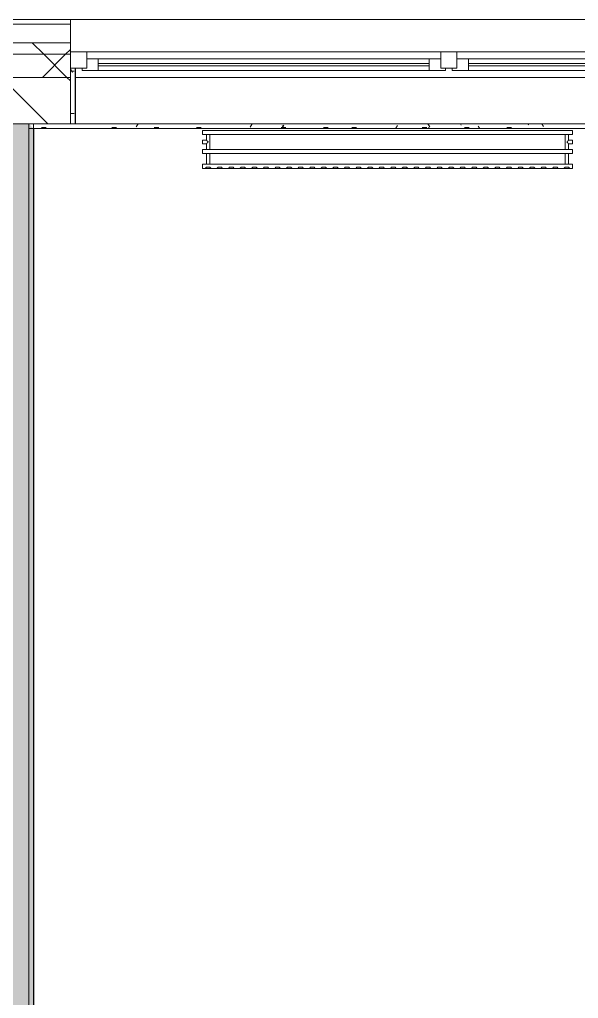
# Model space of a CAD drawing. Header units: millimetres. Extents: x -1113 to 415037, y -3642 to 354837.
# Drawn here: x 226402 to 228817, y 23120 to 27350 of the extents above; entities that cross this region are included whole.
import ezdxf

# ---------------------------------------------------------------- set-up
doc = ezdxf.new("R2010")
doc.units = ezdxf.units.MM
for name, color, linetype, lineweight in [('A-GLAZ', 7, 'Continuous', 9), ('A-GLAZ-1', 7, 'Continuous', 5), ('A-WALL', 7, 'Continuous', 5), ('I-WALL', 7, 'Continuous', 5)]:
    doc.layers.add(name, color=color, linetype=linetype, lineweight=lineweight)
for name, color, linetype, lineweight, true_color in [('A-WALL-1', 9, 'Continuous', 5, 0x808080), ('A-WALL-FNSH-1', 9, 'Continuous', 5, 0x808080), ('M-EQPM-1', 7, 'Continuous', 9, 0xb2b2b2)]:
    doc.layers.add(name, color=color, linetype=linetype, lineweight=lineweight, true_color=true_color)
pattern_1 = [(45, (148772.12, -1e-08), (-141.42136, 141.42136), []), (135, (148772.12, -1e-08), (-141.42136, -141.42136), [])]
pattern_2 = [(0, (148772.123, -1e-08), (243.84, 60.96), [20.117, -162.763, 20.117, -162.763, -975.36]), (0, (148772.123, -1e-08), (243.84, 60.96), [-365.76, 20.117, -345.643, 20.117, -162.763, -426.72]), (0, (148772.123, -1e-08), (243.84, 60.96), [-914.4, 20.117, -101.803, 20.117, -284.683]), (120, (148863.563, 30.48), (-174.71291, 180.691634), [20.117, -162.763, 20.117, -162.763, -975.36]), (120, (148863.563, 30.48), (-174.71291, 180.691634), [-365.76, 20.117, -345.643, 20.117, -162.763, -426.72]), (120, (148863.563, 30.48), (-174.71291, 180.691634), [-914.4, 20.117, -101.803, 20.117, -284.683]), (240, (148894.043, 152.4), (-69.12709, -241.651634), [20.117, -162.763, 20.117, -162.763, -975.36]), (240, (148894.043, 152.4), (-69.12709, -241.651634), [-365.76, 20.117, -345.643, 20.117, -162.763, -426.72]), (240, (148894.043, 152.4), (-69.12709, -241.651634), [-914.4, 20.117, -101.803, 20.117, -284.683])]

# ---------------------------------------------------------------- blocks, each defined once
blk = doc.blocks.new('120_Окно_СКБ_2Ст - 120_Окно_СКБ_2Ст 2500х2500 _мал створка справа_-23206729-Объем проектирования 2 этажа')
at = {"layer": 'A-GLAZ'}
for p, q in [((-1250, -75), (-1250, -5)), ((-1250, -5), (-1180, -5)), ((-1180, -5), (-1180, -75)), ((350, -35), (-1180, -35)), ((-1180, -35), (-1180, -75)), ((-1130, -85), (-1130, -35)), ((300, -85), (300, -35)), ((350, -75), (350, -5)), ((350, -5), (420, -5)), ((350, -75), (350, -35)), ((420, -5), (420, -75)), ((1180, -35), (420, -35)), ((420, -35), (420, -75)), ((470, -85), (470, -35)), ((1130, -85), (1130, -35)), ((1180, -75), (1180, -5)), ((1180, -5), (1250, -5)), ((1180, -75), (1180, -35)), ((1250, -5), (1250, -75)), ((-1180, -75), (-1250, -75)), ((-1180, -75), (-1200, -75)), ((-1200, -75), (-1200, -85)), ((420, -75), (350, -75)), ((370, -75), (350, -75)), ((370, -85), (370, -75)), ((420, -75), (400, -75)), ((400, -75), (400, -85)), ((1250, -75), (1180, -75)), ((1200, -75), (1180, -75)), ((1200, -85), (1200, -75)), ((-1200, -85), (370, -85)), ((370, -85), (-1200, -85)), ((400, -85), (1200, -85)), ((1200, -85), (400, -85))]:
    blk.add_line(p, q, dxfattribs=at)
at = {"layer": 'A-GLAZ-1'}
for p, q in [((1250, -5), (-1250, -5)), ((-1230, -75), (-1200, -75)), ((-1130, -55), (300, -55)), ((300, -65), (-1130, -65)), ((370, -75), (400, -75)), ((470, -55), (1130, -55)), ((1130, -65), (470, -65)), ((1200, -75), (1230, -75))]:
    blk.add_line(p, q, dxfattribs=at)
blk = doc.blocks.new('radiator_prado_classic_z_tip_30_po exemplyaru - Classic Z Тип 30-500-V456-Объем проектирования 2 этажа')
at = {"layer": 'M-EQPM-1'}
for p, q in [((0, 228), (0, 210)), ((1600, 228), (0, 228)), ((0, 210), (0, 228)), ((0, 228), (12.5, 228)), ((12.5, 228), (37.5, 228)), ((37.5, 228), (12.5, 228)), ((12.5, 228), (37.5, 228)), ((12.5, 228), (17.5, 223)), ((12.5, 228), (17.5, 223)), ((32.5, 223), (17.5, 223)), ((17.5, 223), (32.5, 223)), ((32.5, 223), (37.5, 228)), ((37.5, 228), (32.5, 223)), ((37.5, 228), (62.5, 228)), ((62.5, 228), (87.5, 228)), ((87.5, 228), (62.5, 228)), ((62.5, 228), (87.5, 228)), ((62.5, 228), (67.5, 223)), ((62.5, 228), (67.5, 223)), ((82.5, 223), (67.5, 223)), ((67.5, 223), (82.5, 223)), ((82.5, 223), (87.5, 228)), ((87.5, 228), (82.5, 223)), ((87.5, 228), (112.5, 228)), ((112.5, 228), (137.5, 228)), ((137.5, 228), (112.5, 228)), ((112.5, 228), (137.5, 228)), ((112.5, 228), (117.5, 223)), ((112.5, 228), (117.5, 223)), ((132.5, 223), (117.5, 223)), ((117.5, 223), (132.5, 223)), ((132.5, 223), (137.5, 228)), ((137.5, 228), (132.5, 223)), ((137.5, 228), (162.5, 228)), ((162.5, 228), (187.5, 228)), ((187.5, 228), (162.5, 228)), ((162.5, 228), (187.5, 228)), ((162.5, 228), (167.5, 223)), ((162.5, 228), (167.5, 223)), ((182.5, 223), (167.5, 223)), ((167.5, 223), (182.5, 223)), ((182.5, 223), (187.5, 228)), ((187.5, 228), (182.5, 223)), ((187.5, 228), (212.5, 228)), ((212.5, 228), (237.5, 228)), ((237.5, 228), (212.5, 228)), ((212.5, 228), (237.5, 228)), ((212.5, 228), (217.5, 223)), ((212.5, 228), (217.5, 223)), ((232.5, 223), (217.5, 223)), ((217.5, 223), (232.5, 223)), ((232.5, 223), (237.5, 228)), ((237.5, 228), (232.5, 223)), ((237.5, 228), (262.5, 228)), ((262.5, 228), (287.5, 228)), ((287.5, 228), (262.5, 228)), ((262.5, 228), (287.5, 228)), ((262.5, 228), (267.5, 223)), ((262.5, 228), (267.5, 223)), ((282.5, 223), (267.5, 223)), ((267.5, 223), (282.5, 223)), ((282.5, 223), (287.5, 228)), ((287.5, 228), (282.5, 223)), ((287.5, 228), (312.5, 228)), ((312.5, 228), (337.5, 228)), ((337.5, 228), (312.5, 228)), ((312.5, 228), (337.5, 228)), ((312.5, 228), (317.5, 223)), ((312.5, 228), (317.5, 223)), ((332.5, 223), (317.5, 223)), ((317.5, 223), (332.5, 223)), ((332.5, 223), (337.5, 228)), ((337.5, 228), (332.5, 223)), ((337.5, 228), (362.5, 228)), ((362.5, 228), (387.5, 228)), ((387.5, 228), (362.5, 228)), ((362.5, 228), (387.5, 228)), ((362.5, 228), (367.5, 223)), ((362.5, 228), (367.5, 223)), ((382.5, 223), (367.5, 223)), ((367.5, 223), (382.5, 223)), ((382.5, 223), (387.5, 228)), ((387.5, 228), (382.5, 223)), ((387.5, 228), (412.5, 228)), ((412.5, 228), (437.5, 228)), ((437.5, 228), (412.5, 228)), ((412.5, 228), (437.5, 228)), ((412.5, 228), (417.5, 223)), ((412.5, 228), (417.5, 223)), ((432.5, 223), (417.5, 223)), ((417.5, 223), (432.5, 223)), ((432.5, 223), (437.5, 228)), ((437.5, 228), (432.5, 223)), ((437.5, 228), (462.5, 228)), ((462.5, 228), (487.5, 228)), ((487.5, 228), (462.5, 228)), ((462.5, 228), (487.5, 228)), ((462.5, 228), (467.5, 223)), ((462.5, 228), (467.5, 223)), ((482.5, 223), (467.5, 223)), ((467.5, 223), (482.5, 223)), ((482.5, 223), (487.5, 228)), ((487.5, 228), (482.5, 223)), ((487.5, 228), (512.5, 228)), ((512.5, 228), (537.5, 228)), ((537.5, 228), (512.5, 228)), ((512.5, 228), (537.5, 228)), ((512.5, 228), (517.5, 223)), ((512.5, 228), (517.5, 223)), ((532.5, 223), (517.5, 223)), ((517.5, 223), (532.5, 223)), ((532.5, 223), (537.5, 228)), ((537.5, 228), (532.5, 223)), ((537.5, 228), (562.5, 228)), ((562.5, 228), (587.5, 228)), ((587.5, 228), (562.5, 228)), ((562.5, 228), (587.5, 228)), ((562.5, 228), (567.5, 223)), ((562.5, 228), (567.5, 223)), ((582.5, 223), (567.5, 223)), ((567.5, 223), (582.5, 223)), ((582.5, 223), (587.5, 228)), ((587.5, 228), (582.5, 223)), ((587.5, 228), (612.5, 228)), ((612.5, 228), (637.5, 228)), ((637.5, 228), (612.5, 228)), ((612.5, 228), (637.5, 228)), ((612.5, 228), (617.5, 223)), ((612.5, 228), (617.5, 223)), ((632.5, 223), (617.5, 223)), ((617.5, 223), (632.5, 223)), ((632.5, 223), (637.5, 228)), ((637.5, 228), (632.5, 223)), ((637.5, 228), (662.5, 228)), ((662.5, 228), (687.5, 228)), ((687.5, 228), (662.5, 228)), ((662.5, 228), (687.5, 228)), ((662.5, 228), (667.5, 223)), ((662.5, 228), (667.5, 223)), ((682.5, 223), (667.5, 223)), ((667.5, 223), (682.5, 223)), ((682.5, 223), (687.5, 228)), ((687.5, 228), (682.5, 223)), ((687.5, 228), (712.5, 228)), ((712.5, 228), (737.5, 228)), ((737.5, 228), (712.5, 228)), ((712.5, 228), (737.5, 228)), ((712.5, 228), (717.5, 223)), ((712.5, 228), (717.5, 223)), ((732.5, 223), (717.5, 223)), ((717.5, 223), (732.5, 223)), ((732.5, 223), (737.5, 228)), ((737.5, 228), (732.5, 223)), ((737.5, 228), (762.5, 228)), ((762.5, 228), (787.5, 228)), ((787.5, 228), (762.5, 228)), ((762.5, 228), (787.5, 228)), ((762.5, 228), (767.5, 223)), ((762.5, 228), (767.5, 223)), ((782.5, 223), (767.5, 223)), ((767.5, 223), (782.5, 223)), ((782.5, 223), (787.5, 228)), ((787.5, 228), (782.5, 223)), ((787.5, 228), (812.5, 228)), ((812.5, 228), (837.5, 228)), ((837.5, 228), (812.5, 228)), ((812.5, 228), (837.5, 228)), ((812.5, 228), (817.5, 223)), ((812.5, 228), (817.5, 223)), ((832.5, 223), (817.5, 223)), ((817.5, 223), (832.5, 223)), ((832.5, 223), (837.5, 228)), ((837.5, 228), (832.5, 223)), ((837.5, 228), (862.5, 228)), ((862.5, 228), (887.5, 228)), ((887.5, 228), (862.5, 228)), ((862.5, 228), (887.5, 228)), ((862.5, 228), (867.5, 223)), ((862.5, 228), (867.5, 223)), ((882.5, 223), (867.5, 223)), ((867.5, 223), (882.5, 223)), ((882.5, 223), (887.5, 228)), ((887.5, 228), (882.5, 223)), ((887.5, 228), (912.5, 228)), ((912.5, 228), (937.5, 228)), ((937.5, 228), (912.5, 228)), ((912.5, 228), (937.5, 228)), ((912.5, 228), (917.5, 223)), ((912.5, 228), (917.5, 223)), ((932.5, 223), (917.5, 223)), ((917.5, 223), (932.5, 223)), ((932.5, 223), (937.5, 228)), ((937.5, 228), (932.5, 223)), ((937.5, 228), (962.5, 228)), ((962.5, 228), (987.5, 228)), ((987.5, 228), (962.5, 228)), ((962.5, 228), (987.5, 228)), ((962.5, 228), (967.5, 223)), ((962.5, 228), (967.5, 223)), ((982.5, 223), (967.5, 223)), ((967.5, 223), (982.5, 223)), ((982.5, 223), (987.5, 228)), ((987.5, 228), (982.5, 223)), ((987.5, 228), (1012.5, 228)), ((1012.5, 228), (1037.5, 228)), ((1037.5, 228), (1012.5, 228)), ((1012.5, 228), (1037.5, 228)), ((1012.5, 228), (1017.5, 223)), ((1012.5, 228), (1017.5, 223)), ((1032.5, 223), (1017.5, 223)), ((1017.5, 223), (1032.5, 223)), ((1032.5, 223), (1037.5, 228)), ((1037.5, 228), (1032.5, 223)), ((1037.5, 228), (1062.5, 228)), ((1062.5, 228), (1087.5, 228)), ((1087.5, 228), (1062.5, 228)), ((1062.5, 228), (1087.5, 228)), ((1062.5, 228), (1067.5, 223)), ((1062.5, 228), (1067.5, 223)), ((1082.5, 223), (1067.5, 223)), ((1067.5, 223), (1082.5, 223)), ((1082.5, 223), (1087.5, 228)), ((1087.5, 228), (1082.5, 223)), ((1087.5, 228), (1112.5, 228)), ((1112.5, 228), (1137.5, 228)), ((1137.5, 228), (1112.5, 228)), ((1112.5, 228), (1137.5, 228)), ((1112.5, 228), (1117.5, 223)), ((1112.5, 228), (1117.5, 223)), ((1132.5, 223), (1117.5, 223)), ((1117.5, 223), (1132.5, 223)), ((1132.5, 223), (1137.5, 228)), ((1137.5, 228), (1132.5, 223)), ((1137.5, 228), (1162.5, 228)), ((1162.5, 228), (1187.5, 228)), ((1187.5, 228), (1162.5, 228)), ((1162.5, 228), (1187.5, 228)), ((1162.5, 228), (1167.5, 223)), ((1162.5, 228), (1167.5, 223)), ((1182.5, 223), (1167.5, 223)), ((1167.5, 223), (1182.5, 223)), ((1182.5, 223), (1187.5, 228)), ((1187.5, 228), (1182.5, 223)), ((1187.5, 228), (1212.5, 228)), ((1212.5, 228), (1237.5, 228)), ((1237.5, 228), (1212.5, 228)), ((1212.5, 228), (1237.5, 228)), ((1212.5, 228), (1217.5, 223)), ((1212.5, 228), (1217.5, 223)), ((1232.5, 223), (1217.5, 223)), ((1217.5, 223), (1232.5, 223)), ((1232.5, 223), (1237.5, 228)), ((1237.5, 228), (1232.5, 223)), ((1237.5, 228), (1262.5, 228)), ((1262.5, 228), (1287.5, 228)), ((1287.5, 228), (1262.5, 228)), ((1262.5, 228), (1287.5, 228)), ((1262.5, 228), (1267.5, 223)), ((1262.5, 228), (1267.5, 223)), ((1282.5, 223), (1267.5, 223)), ((1267.5, 223), (1282.5, 223)), ((1282.5, 223), (1287.5, 228)), ((1287.5, 228), (1282.5, 223)), ((1287.5, 228), (1312.5, 228)), ((1312.5, 228), (1337.5, 228)), ((1337.5, 228), (1312.5, 228)), ((1312.5, 228), (1337.5, 228)), ((1312.5, 228), (1317.5, 223)), ((1312.5, 228), (1317.5, 223)), ((1332.5, 223), (1317.5, 223)), ((1317.5, 223), (1332.5, 223)), ((1332.5, 223), (1337.5, 228)), ((1337.5, 228), (1332.5, 223)), ((1337.5, 228), (1362.5, 228)), ((1362.5, 228), (1387.5, 228)), ((1387.5, 228), (1362.5, 228)), ((1362.5, 228), (1387.5, 228)), ((1362.5, 228), (1367.5, 223)), ((1362.5, 228), (1367.5, 223)), ((1382.5, 223), (1367.5, 223)), ((1367.5, 223), (1382.5, 223)), ((1382.5, 223), (1387.5, 228)), ((1387.5, 228), (1382.5, 223)), ((1387.5, 228), (1412.5, 228)), ((1412.5, 228), (1437.5, 228)), ((1437.5, 228), (1412.5, 228)), ((1412.5, 228), (1437.5, 228)), ((1412.5, 228), (1417.5, 223)), ((1412.5, 228), (1417.5, 223)), ((1432.5, 223), (1417.5, 223)), ((1417.5, 223), (1432.5, 223)), ((1432.5, 223), (1437.5, 228)), ((1437.5, 228), (1432.5, 223)), ((1437.5, 228), (1462.5, 228)), ((1462.5, 228), (1487.5, 228)), ((1487.5, 228), (1462.5, 228)), ((1462.5, 228), (1487.5, 228)), ((1462.5, 228), (1467.5, 223)), ((1462.5, 228), (1467.5, 223)), ((1482.5, 223), (1467.5, 223)), ((1467.5, 223), (1482.5, 223)), ((1482.5, 223), (1487.5, 228)), ((1487.5, 228), (1482.5, 223)), ((1487.5, 228), (1512.5, 228)), ((1512.5, 228), (1537.5, 228)), ((1537.5, 228), (1512.5, 228)), ((1512.5, 228), (1537.5, 228)), ((1512.5, 228), (1517.5, 223)), ((1512.5, 228), (1517.5, 223)), ((1532.5, 223), (1517.5, 223)), ((1517.5, 223), (1532.5, 223)), ((1532.5, 223), (1537.5, 228)), ((1537.5, 228), (1532.5, 223)), ((1537.5, 228), (1562.5, 228)), ((1562.5, 228), (1587.5, 228)), ((1587.5, 228), (1562.5, 228)), ((1562.5, 228), (1587.5, 228)), ((1562.5, 228), (1567.5, 223)), ((1562.5, 228), (1567.5, 223)), ((1582.5, 223), (1567.5, 223)), ((1567.5, 223), (1582.5, 223)), ((1582.5, 223), (1587.5, 228)), ((1587.5, 228), (1582.5, 223)), ((1587.5, 228), (1600, 228)), ((1600, 210), (1600, 228)), ((1600, 228), (1600, 210)), ((0, 210), (1600, 210)), ((17.8, 210), (0, 210)), ((17.5, 210), (17.5, 164)), ((17.5, 210), (17.5, 164)), ((17.8, 210), (17.5, 210)), ((17.5, 210), (17.8, 210)), ((17.8, 210), (17.5, 210)), ((17.5, 210), (21.3, 210)), ((32.2, 210), (17.8, 210)), ((17.8, 210), (32.2, 210)), ((32.2, 210), (17.8, 210)), ((21.3, 210), (32.5, 210)), ((32.5, 210), (32.2, 210)), ((32.2, 210), (32.5, 210)), ((32.5, 210), (32.2, 210)), ((1567.8, 210), (32.2, 210)), ((32.5, 164), (32.5, 210)), ((32.5, 164), (32.5, 210)), ((1567.5, 210), (1567.5, 164)), ((1567.5, 210), (1567.5, 164)), ((1567.8, 210), (1567.5, 210)), ((1567.5, 210), (1568.5, 210)), ((1567.8, 210), (1567.5, 210)), ((1567.5, 210), (1567.8, 210)), ((1582.2, 210), (1567.8, 210)), ((1582.2, 210), (1567.8, 210)), ((1567.8, 210), (1582.2, 210)), ((1568.5, 210), (1582.5, 210)), ((1582.5, 210), (1582.2, 210)), ((1582.5, 210), (1582.2, 210)), ((1582.2, 210), (1582.5, 210)), ((1600, 210), (1582.2, 210)), ((1582.5, 164), (1582.5, 210)), ((1582.5, 164), (1582.5, 210)), ((1600, 164), (0, 164)), ((0, 164), (0, 146)), ((0, 146), (0, 164)), ((0, 164), (17.8, 164)), ((0, 146), (1600, 146)), ((18.5, 146), (0, 146)), ((17.8, 164), (17.5, 164)), ((17.5, 164), (17.8, 164)), ((17.8, 164), (17.5, 164)), ((17.5, 164), (17.8, 164)), ((17.5, 146), (17.5, 121.5)), ((17.5, 146), (17.5, 121.5)), ((17.5, 146), (17.8, 146)), ((18.5, 146), (17.5, 146)), ((17.5, 146), (18.5, 146)), ((21.3, 146), (17.5, 146)), ((32.2, 164), (17.8, 164)), ((17.8, 164), (32.2, 164)), ((32.2, 164), (17.8, 164)), ((17.8, 164), (18.5, 164)), ((17.8, 146), (18.5, 146)), ((18.5, 164), (19.7, 164)), ((18.5, 146), (32.2, 146)), ((32.2, 146), (18.5, 146)), ((18.5, 146), (32.2, 146)), ((19.7, 164), (21.3, 164)), ((21.3, 164), (23.1, 164)), ((23.1, 146), (21.3, 146)), ((23.1, 164), (25, 164)), ((30.3, 146), (23.1, 146)), ((25, 164), (26.9, 164)), ((26.9, 164), (28.8, 164)), ((28.8, 164), (30.3, 164)), ((30.3, 164), (31.5, 164)), ((31.5, 146), (30.3, 146)), ((31.5, 164), (32.2, 164)), ((32.2, 146), (31.5, 146)), ((32.5, 164), (32.2, 164)), ((32.2, 164), (32.5, 164)), ((32.5, 164), (32.2, 164)), ((32.2, 164), (32.5, 164)), ((32.2, 164), (1567.8, 164)), ((32.2, 146), (32.5, 146)), ((32.5, 146), (32.2, 146)), ((32.2, 146), (32.5, 146)), ((32.5, 146), (32.2, 146)), ((1567.8, 146), (32.2, 146)), ((32.5, 82), (32.5, 146)), ((32.5, 82), (32.5, 146)), ((1567.8, 164), (1567.5, 164)), ((1567.5, 164), (1576.9, 164)), ((1567.8, 164), (1567.5, 164)), ((1567.5, 164), (1567.8, 164)), ((1567.5, 146), (1567.5, 82)), ((1567.5, 146), (1567.5, 82)), ((1567.5, 146), (1567.8, 146)), ((1571.2, 146), (1567.5, 146)), ((1567.5, 146), (1567.8, 146)), ((1567.8, 146), (1567.5, 146)), ((1582.2, 164), (1567.8, 164)), ((1582.2, 164), (1567.8, 164)), ((1567.8, 164), (1582.2, 164)), ((1567.8, 146), (1581.5, 146)), ((1567.8, 146), (1578.7, 146)), ((1581.5, 146), (1567.8, 146)), ((1582.5, 146), (1571.2, 146)), ((1576.9, 164), (1582.5, 164)), ((1578.7, 146), (1581.5, 146)), ((1581.5, 146), (1582.5, 146)), ((1581.5, 146), (1582.5, 146)), ((1582.5, 146), (1581.5, 146)), ((1600, 146), (1581.5, 146)), ((1582.5, 164), (1582.2, 164)), ((1582.5, 164), (1582.2, 164)), ((1582.2, 164), (1582.5, 164)), ((1582.2, 164), (1600, 164)), ((1582.5, 121.5), (1582.5, 146)), ((1582.5, 121.5), (1582.5, 146)), ((1600, 146), (1600, 164)), ((1600, 164), (1600, 146)), ((17.5, 121.5), (0, 121.5)), ((17.5, 121.5), (0, 121.5)), ((0, 121.5), (0, 120.5)), ((0, 106.5), (0, 121.5)), ((0, 120.5), (0, 107.5)), ((0, 120.5), (0, 119.3)), ((0, 117.8), (0, 120.5)), ((0, 120.5), (0, 120.5)), ((0, 119.3), (0, 117.8)), ((0, 117.8), (0, 114)), ((0, 114), (0, 117.8)), ((0, 114), (0, 110.3)), ((0, 107.5), (0, 114)), ((0, 110.3), (0, 108.7)), ((0, 108.7), (0, 107.5)), ((0, 107.5), (0, 106.5)), ((0, 107.5), (0, 107.5)), ((0, 106.5), (17.5, 106.5)), ((0, 106.5), (17.5, 106.5)), ((17.5, 106.5), (17.5, 82)), ((17.5, 106.5), (17.5, 82)), ((1600, 121.5), (1582.5, 121.5)), ((1600, 121.5), (1582.5, 121.5)), ((1582.5, 82), (1582.5, 106.5)), ((1582.5, 106.5), (1600, 106.5)), ((1582.5, 82), (1582.5, 106.5)), ((1582.5, 106.5), (1600, 106.5)), ((1600, 121.5), (1600, 106.5)), ((1600, 120.5), (1600, 121.5)), ((1600, 121.5), (1600, 120.5)), ((1600, 120.5), (1600, 121.5)), ((1600, 107.5), (1600, 120.5)), ((1600, 120.5), (1600, 108.7)), ((1600, 107.5), (1600, 120.5)), ((1600, 108.7), (1600, 107.5)), ((1600, 106.5), (1600, 107.5)), ((1600, 107.5), (1600, 106.5)), ((1600, 106.5), (1600, 107.5)), ((1600, 82), (0, 82)), ((0, 82), (0, 64)), ((0, 64), (0, 82)), ((0, 82), (18.5, 82)), ((1600, 64), (0, 64)), ((0, 64), (1600, 64)), ((18.5, 82), (17.5, 82)), ((17.5, 82), (18.5, 82)), ((17.8, 82), (17.5, 82)), ((17.5, 82), (17.8, 82)), ((18.5, 82), (17.8, 82)), ((17.8, 82), (18.5, 82)), ((32.2, 82), (18.5, 82)), ((18.5, 82), (32.2, 82)), ((32.2, 82), (18.5, 82)), ((18.5, 82), (19.7, 82)), ((19.7, 82), (21.3, 82)), ((21.3, 82), (23.1, 82)), ((23.1, 82), (25, 82)), ((25, 82), (26.9, 82)), ((26.9, 82), (28.8, 82)), ((28.8, 82), (30.3, 82)), ((30.3, 82), (31.5, 82)), ((31.5, 82), (32.2, 82)), ((32.5, 82), (32.2, 82)), ((32.2, 82), (32.5, 82)), ((32.5, 82), (32.2, 82)), ((32.2, 82), (32.5, 82)), ((32.2, 82), (1567.8, 82)), ((1567.8, 82), (1567.5, 82)), ((1567.5, 82), (1567.8, 82)), ((1567.8, 82), (1567.5, 82)), ((1567.5, 82), (1567.8, 82)), ((1581.5, 82), (1567.8, 82)), ((1567.8, 82), (1581.5, 82)), ((1581.5, 82), (1567.8, 82)), ((1567.8, 82), (1581.5, 82)), ((1582.5, 82), (1581.5, 82)), ((1581.5, 82), (1582.5, 82)), ((1582.5, 82), (1581.5, 82)), ((1581.5, 82), (1582.5, 82)), ((1581.5, 82), (1600, 82)), ((1600, 64), (1600, 82)), ((1600, 82), (1600, 64))]:
    blk.add_line(p, q, dxfattribs=at)
for points, knots in [([(18.5, 120.5), (18.4, 120.6), (18.3, 120.7), (18.1, 120.9), (17.9, 121.1), (17.8, 121.2), (17.7, 121.3), (17.5, 121.5), (17.5, 121.5), (17.5, 121.5)], [0.7142857, 0.7142857, 0.7142857, 0.7142857, 0.75, 0.7857143, 0.8214286, 0.8571429, 0.8928571, 0.9285714, 1, 1, 1, 1]), ([(17.5, 121.5), (17.5, 121.5), (17.5, 121.5), (17.7, 121.3), (17.8, 121.2), (17.9, 121.1), (18.1, 120.9), (18.3, 120.7), (18.4, 120.6), (18.5, 120.5)], [0, 0, 0, 0, 0.0714286, 0.1071429, 0.1428571, 0.1785714, 0.2142857, 0.25, 0.2857143, 0.2857143, 0.2857143, 0.2857143]), ([(17.5, 121.5), (17.5, 121.5), (17.5, 121.5), (17.7, 121.3), (17.8, 121.2), (17.9, 121.1), (18.1, 120.9), (18.3, 120.7), (18.4, 120.6), (18.5, 120.5)], [0, 0, 0, 0, 0.0714286, 0.1071429, 0.1428571, 0.1785714, 0.2142857, 0.25, 0.2857143, 0.2857143, 0.2857143, 0.2857143]), ([(25, 114), (24.5, 114.5), (23.6, 115.4), (22.4, 116.6), (21.6, 117.4), (21.1, 117.9), (20.8, 118.2), (20.5, 118.5), (20.2, 118.8), (19.8, 119.1), (19.6, 119.4), (19.3, 119.7), (19, 120), (18.7, 120.3), (18.5, 120.5), (18.3, 120.7), (18.1, 120.9), (17.9, 121.1), (17.8, 121.2), (17.7, 121.3), (17.5, 121.5), (17.5, 121.5), (17.5, 121.5)], [0, 0, 0, 0, 0.142857, 0.285714, 0.357143, 0.392857, 0.428571, 0.464286, 0.5, 0.535714, 0.571429, 0.607143, 0.642857, 0.678571, 0.714286, 0.75, 0.785714, 0.821429, 0.857143, 0.892857, 0.928571, 1, 1, 1, 1]), ([(17.5, 106.5), (17.5, 106.5), (17.5, 106.5), (17.7, 106.7), (17.8, 106.8), (17.9, 106.9), (18.1, 107.1), (18.3, 107.3), (18.5, 107.5), (18.7, 107.7), (19, 108), (19.3, 108.3), (19.6, 108.6), (19.8, 108.9), (20.3, 109.3), (20.7, 109.7), (21.1, 110.1), (21.6, 110.6), (22.4, 111.4), (23.6, 112.6), (24.5, 113.5), (25, 114)], [0, 0, 0, 0, 0.071429, 0.107143, 0.142857, 0.178571, 0.214286, 0.25, 0.285714, 0.321429, 0.357143, 0.392857, 0.428571, 0.464286, 0.5, 0.571429, 0.607143, 0.642857, 0.714286, 0.857143, 1, 1, 1, 1]), ([(17.5, 106.5), (17.5, 106.5), (17.5, 106.5), (17.7, 106.7), (17.8, 106.8), (17.9, 106.9), (18.1, 107.1), (18.3, 107.3), (18.4, 107.4), (18.5, 107.5)], [0, 0, 0, 0, 0.0714286, 0.1071429, 0.1428571, 0.1785714, 0.2142857, 0.25, 0.2857143, 0.2857143, 0.2857143, 0.2857143]), ([(18.5, 107.5), (18.4, 107.4), (18.3, 107.3), (18.1, 107.1), (17.9, 106.9), (17.8, 106.8), (17.7, 106.7), (17.5, 106.5), (17.5, 106.5), (17.5, 106.5)], [0.7142857, 0.7142857, 0.7142857, 0.7142857, 0.75, 0.7857143, 0.8214286, 0.8571429, 0.8928571, 0.9285714, 1, 1, 1, 1]), ([(18.5, 107.5), (18.4, 107.4), (18.3, 107.3), (18.1, 107.1), (17.9, 106.9), (17.8, 106.8), (17.7, 106.7), (17.5, 106.5), (17.5, 106.5), (17.5, 106.5)], [0.7142857, 0.7142857, 0.7142857, 0.7142857, 0.75, 0.7857143, 0.8214286, 0.8571429, 0.8928571, 0.9285714, 1, 1, 1, 1]), ([(22.1, 116.9), (21.9, 117.1), (21.6, 117.4), (21.1, 117.9), (20.8, 118.2), (20.5, 118.5), (20.2, 118.8), (19.9, 119.2), (19.7, 119.3), (19.6, 119.4)], [0.2857143, 0.2857143, 0.2857143, 0.2857143, 0.3571429, 0.3928571, 0.4285714, 0.4642857, 0.5, 0.5357143, 0.5714286, 0.5714286, 0.5714286, 0.5714286]), ([(19.6, 119.4), (19.7, 119.3), (19.9, 119.2), (20.3, 118.7), (20.7, 118.3), (21.1, 117.9), (21.6, 117.4), (21.9, 117.1), (22.1, 116.9)], [0.4285714, 0.4285714, 0.4285714, 0.4285714, 0.4642857, 0.5, 0.5714286, 0.6071429, 0.6428571, 0.7142857, 0.7142857, 0.7142857, 0.7142857]), ([(19.6, 119.4), (19.7, 119.3), (19.8, 119.1), (20.3, 118.7), (20.7, 118.3), (21.1, 117.9), (21.6, 117.4), (21.9, 117.1), (22.1, 116.9)], [0.4285714, 0.4285714, 0.4285714, 0.4285714, 0.4642857, 0.5, 0.5714286, 0.6071429, 0.6428571, 0.7142857, 0.7142857, 0.7142857, 0.7142857]), ([(19.6, 108.6), (19.7, 108.7), (19.9, 108.8), (20.3, 109.3), (20.7, 109.7), (21.1, 110.1), (21.6, 110.6), (21.9, 110.9), (22.1, 111.1)], [0.4285714, 0.4285714, 0.4285714, 0.4285714, 0.4642857, 0.5, 0.5714286, 0.6071429, 0.6428571, 0.7142857, 0.7142857, 0.7142857, 0.7142857]), ([(22.1, 111.1), (21.9, 110.9), (21.6, 110.6), (21.1, 110.1), (20.8, 109.8), (20.5, 109.5), (20.2, 109.2), (19.9, 108.8), (19.7, 108.7), (19.6, 108.6)], [0.2857143, 0.2857143, 0.2857143, 0.2857143, 0.3571429, 0.3928571, 0.4285714, 0.4642857, 0.5, 0.5357143, 0.5714286, 0.5714286, 0.5714286, 0.5714286]), ([(22.1, 111.1), (21.9, 110.9), (21.6, 110.6), (21.1, 110.1), (20.8, 109.8), (20.5, 109.5), (20.2, 109.2), (19.8, 108.9), (19.7, 108.7), (19.6, 108.6)], [0.2857143, 0.2857143, 0.2857143, 0.2857143, 0.3571429, 0.3928571, 0.4285714, 0.4642857, 0.5, 0.5357143, 0.5714286, 0.5714286, 0.5714286, 0.5714286]), ([(1575, 114), (1575.5, 114.5), (1576.4, 115.4), (1577.6, 116.6), (1578.4, 117.4), (1578.9, 117.9), (1579.2, 118.2), (1579.5, 118.5), (1579.8, 118.8), (1580.1, 119.2), (1580.4, 119.4), (1580.7, 119.7), (1581, 120), (1581.3, 120.3), (1581.5, 120.5), (1581.7, 120.7), (1581.9, 120.9), (1582.1, 121.1), (1582.2, 121.2), (1582.3, 121.3), (1582.5, 121.5), (1582.5, 121.5), (1582.5, 121.5)], [0, 0, 0, 0, 0.142857, 0.285714, 0.357143, 0.392857, 0.428571, 0.464286, 0.5, 0.535714, 0.571429, 0.607143, 0.642857, 0.678571, 0.714286, 0.75, 0.785714, 0.821429, 0.857143, 0.892857, 0.928571, 1, 1, 1, 1]), ([(1582.5, 106.5), (1582.5, 106.5), (1582.5, 106.5), (1582.3, 106.7), (1582.2, 106.8), (1582.1, 106.9), (1581.9, 107.1), (1581.7, 107.3), (1581.5, 107.5), (1581.3, 107.7), (1581, 108), (1580.7, 108.3), (1580.4, 108.6), (1580.1, 108.8), (1579.7, 109.3), (1579.3, 109.7), (1578.9, 110.1), (1578.4, 110.6), (1577.6, 111.4), (1576.4, 112.6), (1575.5, 113.5), (1575, 114)], [0, 0, 0, 0, 0.071429, 0.107143, 0.142857, 0.178571, 0.214286, 0.25, 0.285714, 0.321429, 0.357143, 0.392857, 0.428571, 0.464286, 0.5, 0.571429, 0.607143, 0.642857, 0.714286, 0.857143, 1, 1, 1, 1]), ([(1580.4, 119.4), (1580.3, 119.3), (1580.1, 119.2), (1579.7, 118.7), (1579.3, 118.3), (1578.9, 117.9), (1578.4, 117.4), (1578.1, 117.1), (1577.9, 116.9)], [0.4285714, 0.4285714, 0.4285714, 0.4285714, 0.4642857, 0.5, 0.5714286, 0.6071429, 0.6428571, 0.7142857, 0.7142857, 0.7142857, 0.7142857]), ([(1580.4, 119.4), (1580.3, 119.3), (1580.1, 119.2), (1579.7, 118.7), (1579.3, 118.3), (1578.9, 117.9), (1578.4, 117.4), (1578.1, 117.1), (1577.9, 116.9)], [0.4285714, 0.4285714, 0.4285714, 0.4285714, 0.4642857, 0.5, 0.5714286, 0.6071429, 0.6428571, 0.7142857, 0.7142857, 0.7142857, 0.7142857]), ([(1577.9, 116.9), (1578.1, 117.1), (1578.4, 117.4), (1578.9, 117.9), (1579.2, 118.2), (1579.5, 118.5), (1579.8, 118.8), (1580.1, 119.2), (1580.3, 119.3), (1580.4, 119.4)], [0.2857143, 0.2857143, 0.2857143, 0.2857143, 0.3571429, 0.3928571, 0.4285714, 0.4642857, 0.5, 0.5357143, 0.5714286, 0.5714286, 0.5714286, 0.5714286]), ([(1577.9, 111.1), (1578.1, 110.9), (1578.4, 110.6), (1578.9, 110.1), (1579.2, 109.8), (1579.5, 109.5), (1579.8, 109.2), (1580.1, 108.8), (1580.3, 108.7), (1580.4, 108.6)], [0.2857143, 0.2857143, 0.2857143, 0.2857143, 0.3571429, 0.3928571, 0.4285714, 0.4642857, 0.5, 0.5357143, 0.5714286, 0.5714286, 0.5714286, 0.5714286]), ([(1577.9, 111.1), (1578.1, 110.9), (1578.4, 110.6), (1578.9, 110.1), (1579.2, 109.8), (1579.5, 109.5), (1579.8, 109.2), (1580.1, 108.8), (1580.3, 108.7), (1580.4, 108.6)], [0.2857143, 0.2857143, 0.2857143, 0.2857143, 0.3571429, 0.3928571, 0.4285714, 0.4642857, 0.5, 0.5357143, 0.5714286, 0.5714286, 0.5714286, 0.5714286]), ([(1580.4, 108.6), (1580.3, 108.7), (1580.1, 108.8), (1579.7, 109.3), (1579.3, 109.7), (1578.9, 110.1), (1578.4, 110.6), (1578.1, 110.9), (1577.9, 111.1)], [0.4285714, 0.4285714, 0.4285714, 0.4285714, 0.4642857, 0.5, 0.5714286, 0.6071429, 0.6428571, 0.7142857, 0.7142857, 0.7142857, 0.7142857]), ([(1582.5, 121.5), (1582.5, 121.5), (1582.5, 121.5), (1582.3, 121.3), (1582.2, 121.2), (1582.1, 121.1), (1581.9, 120.9), (1581.7, 120.7), (1581.6, 120.6), (1581.5, 120.5)], [0, 0, 0, 0, 0.0714286, 0.1071429, 0.1428571, 0.1785714, 0.2142857, 0.25, 0.2857143, 0.2857143, 0.2857143, 0.2857143]), ([(1582.5, 121.5), (1582.5, 121.5), (1582.5, 121.5), (1582.3, 121.3), (1582.2, 121.2), (1582.1, 121.1), (1581.9, 120.9), (1581.7, 120.7), (1581.6, 120.6), (1581.5, 120.5)], [0, 0, 0, 0, 0.0714286, 0.1071429, 0.1428571, 0.1785714, 0.2142857, 0.25, 0.2857143, 0.2857143, 0.2857143, 0.2857143]), ([(1581.5, 120.5), (1581.6, 120.6), (1581.7, 120.7), (1581.9, 120.9), (1582.1, 121.1), (1582.2, 121.2), (1582.3, 121.3), (1582.5, 121.5), (1582.5, 121.5), (1582.5, 121.5)], [0.7142857, 0.7142857, 0.7142857, 0.7142857, 0.75, 0.7857143, 0.8214286, 0.8571429, 0.8928571, 0.9285714, 1, 1, 1, 1]), ([(1581.5, 107.5), (1581.6, 107.4), (1581.7, 107.3), (1581.9, 107.1), (1582.1, 106.9), (1582.2, 106.8), (1582.3, 106.7), (1582.5, 106.5), (1582.5, 106.5), (1582.5, 106.5)], [0.7142857, 0.7142857, 0.7142857, 0.7142857, 0.75, 0.7857143, 0.8214286, 0.8571429, 0.8928571, 0.9285714, 1, 1, 1, 1]), ([(1581.5, 107.5), (1581.6, 107.4), (1581.7, 107.3), (1581.9, 107.1), (1582.1, 106.9), (1582.2, 106.8), (1582.3, 106.7), (1582.5, 106.5), (1582.5, 106.5), (1582.5, 106.5)], [0.7142857, 0.7142857, 0.7142857, 0.7142857, 0.75, 0.7857143, 0.8214286, 0.8571429, 0.8928571, 0.9285714, 1, 1, 1, 1]), ([(1582.5, 106.5), (1582.5, 106.5), (1582.5, 106.5), (1582.3, 106.7), (1582.2, 106.8), (1582.1, 106.9), (1581.9, 107.1), (1581.7, 107.3), (1581.6, 107.4), (1581.5, 107.5)], [0, 0, 0, 0, 0.0714286, 0.1071429, 0.1428571, 0.1785714, 0.2142857, 0.25, 0.2857143, 0.2857143, 0.2857143, 0.2857143])]:
    blk.add_open_spline(points, degree=3, knots=knots, dxfattribs=at)
for points in [[(19.6, 119.4), (19.5, 119.5), (19.3, 119.7), (19, 120), (18.7, 120.3), (18.6, 120.4), (18.5, 120.5)], [(18.5, 120.5), (18.6, 120.4), (18.7, 120.3), (19, 120), (19.3, 119.7), (19.5, 119.5), (19.6, 119.4)], [(18.5, 120.5), (18.6, 120.4), (18.7, 120.3), (19, 120), (19.3, 119.7), (19.5, 119.5), (19.6, 119.4)], [(18.5, 107.5), (18.6, 107.6), (18.7, 107.7), (19, 108), (19.3, 108.3), (19.5, 108.5), (19.6, 108.6)], [(19.6, 108.6), (19.5, 108.5), (19.3, 108.3), (19, 108), (18.7, 107.7), (18.6, 107.6), (18.5, 107.5)], [(19.6, 108.6), (19.5, 108.5), (19.3, 108.3), (19, 108), (18.7, 107.7), (18.6, 107.6), (18.5, 107.5)], [(25, 114), (24.5, 114.5), (23.6, 115.4), (22.6, 116.4), (22.1, 116.9)], [(22.1, 116.9), (22.6, 116.4), (23.6, 115.4), (24.5, 114.5), (25, 114)], [(22.1, 116.9), (22.6, 116.4), (23.1, 115.9), (23.6, 115.4)], [(22.1, 111.1), (22.6, 111.6), (23.6, 112.6), (24.5, 113.5), (25, 114)], [(25, 114), (24.5, 113.5), (23.6, 112.6), (22.6, 111.6), (22.1, 111.1)], [(25, 114), (24.5, 113.5), (23.6, 112.6), (22.6, 111.6), (22.1, 111.1)], [(23.6, 115.4), (24, 115), (24.5, 114.5), (25, 114)], [(1577.9, 116.9), (1577.4, 116.4), (1576.4, 115.4), (1575.5, 114.5), (1575, 114)], [(1576.4, 115.4), (1576, 115), (1575.5, 114.5), (1575, 114)], [(1575, 114), (1575.5, 114.5), (1576, 115), (1576.4, 115.4)], [(1575, 114), (1575.5, 113.5), (1576.4, 112.6), (1577.4, 111.6), (1577.9, 111.1)], [(1575, 114), (1575.5, 113.5), (1576.4, 112.6), (1577.4, 111.6), (1577.9, 111.1)], [(1577.9, 111.1), (1577.4, 111.6), (1576.4, 112.6), (1575.5, 113.5), (1575, 114)], [(1577.9, 116.9), (1577.4, 116.4), (1576.9, 115.9), (1576.4, 115.4)], [(1576.4, 115.4), (1576.9, 115.9), (1577.4, 116.4), (1577.9, 116.9)], [(1581.5, 120.5), (1581.4, 120.4), (1581.3, 120.3), (1581, 120), (1580.7, 119.7), (1580.5, 119.5), (1580.4, 119.4)], [(1581.5, 120.5), (1581.4, 120.4), (1581.3, 120.3), (1581, 120), (1580.7, 119.7), (1580.5, 119.5), (1580.4, 119.4)], [(1580.4, 119.4), (1580.5, 119.5), (1580.7, 119.7), (1581, 120), (1581.3, 120.3), (1581.4, 120.4), (1581.5, 120.5)], [(1580.4, 108.6), (1580.5, 108.5), (1580.7, 108.3), (1581, 108), (1581.3, 107.7), (1581.4, 107.6), (1581.5, 107.5)], [(1580.4, 108.6), (1580.5, 108.5), (1580.7, 108.3), (1581, 108), (1581.3, 107.7), (1581.4, 107.6), (1581.5, 107.5)], [(1581.5, 107.5), (1581.4, 107.6), (1581.3, 107.7), (1581, 108), (1580.7, 108.3), (1580.5, 108.5), (1580.4, 108.6)]]:
    blk.add_open_spline(points, degree=3, dxfattribs=at)

msp = doc.modelspace()

# ---------------------------------------------------------------- hatches: boundary and pattern name
at = {"layer": 'A-WALL'}
h = msp.add_hatch(dxfattribs=at)
h.set_pattern_fill('FP_24', color=256, style=0, pattern_type=2)
h.set_pattern_definition(pattern_1)
h.paths.add_polyline_path([(233082.8, 27200), (241932.1, 27200), (241932.1, 27250), (229122.1, 27250), (229122.1, 27200), (232972.1, 27200)])
h.paths.add_polyline_path([(226462.1, 27200), (226622.1, 27200), (226622.1, 27250), (225112.1, 27250), (225112.1, 27200), (226442.1, 27200)])
h.paths.add_polyline_path([(222281.1, 27200), (223012.1, 27200), (223012.1, 27250), (217632.1, 27250), (217632.1, 27200), (221880.4, 27200)])
h.paths.add_polyline_path([(214032.1, 27200), (214032.1, 27250), (212952.1, 27250), (212952.1, 27200), (213930.3, 27200)])
h.paths.add_polyline_path([(214932.1, 27200), (216732.1, 27200), (216732.1, 27250), (214932.1, 27250)])
h.paths.add_polyline_path([(209812.1, 27200), (209812.1, 27250), (208632.1, 27250), (208632.1, 27200), (209593.9, 27200)])
h.paths.add_polyline_path([(203553.1, 27200), (203782, 27200), (203782, 27250), (202632.3, 27250), (202632.3, 27200), (203552.1, 27200)])
h.paths.add_polyline_path([(204682, 27200), (205932.1, 27200), (205932.1, 27250), (204682, 27250)])
h.paths.add_polyline_path([(199475.6, 27200), (199532.3, 27200), (199532.3, 27250), (198432.4, 27250), (198432.4, 27200), (199136.9, 27200)])
h.paths.add_polyline_path([(197532.1, 27200), (197532.4, 27200), (197532.1, 27250), (196279.1, 27250), (196279.1, 27200), (197307.4, 27200)])
h.paths.add_polyline_path([(192971, 27200), (193179.1, 27200), (193179.1, 27250), (190782.1, 27250), (190782.1, 27200), (191553.1, 27200)])
h = msp.add_hatch(dxfattribs=at)
h.set_pattern_fill('FP_24', color=256, style=0, pattern_type=2)
h.set_pattern_definition(pattern_1)
h.paths.add_polyline_path([(241394.2, 27100), (241832.1, 27100), (241832.1, 27200), (229122.1, 27200), (229122.1, 27100), (240671.5, 27100)])
h.paths.add_polyline_path([(226022.1, 27100), (226622.1, 27100), (226622.1, 27200), (225112.1, 27200), (225112.1, 27100), (225522.1, 27100)])
h.paths.add_polyline_path([(208932.1, 27100), (209812.1, 27100), (209812.1, 27200), (208632.1, 27200), (208632.1, 27100), (208912.1, 27100)])
h.paths.add_polyline_path([(205632.6, 27100), (205932.1, 27100), (205932.1, 27200), (204682, 27200), (204682, 27100), (205257.5, 27100)])
h.paths.add_polyline_path([(212952.1, 27100), (214032.1, 27100), (214032.1, 27200), (212952.1, 27200), (212952.1, 27170)])
h.paths.add_polyline_path([(214932.1, 27100), (216732.1, 27100), (216732.1, 27200), (214932.1, 27200), (214932.1, 27100.8)])
h.paths.add_polyline_path([(203782, 27100), (203782, 27200), (202632.3, 27200), (202632.3, 27100), (203553.1, 27100)])
h.paths.add_polyline_path([(190932.1, 27100), (193179.1, 27100), (193179.1, 27200), (190832.1, 27200), (190832.1, 27100)])
h.paths.add_polyline_path([(196279.1, 27100), (197532.4, 27100), (197532.1, 27200), (196279.1, 27200), (196279.1, 27140)])
h.paths.add_polyline_path([(222812.1, 27100), (223012.1, 27100), (223012.1, 27200), (217632.1, 27200), (217632.1, 27100), (222603.1, 27100)])
h.paths.add_polyline_path([(198432.4, 27100), (199532.3, 27100), (199532.3, 27200), (198432.4, 27200)])
at = {"layer": 'I-WALL'}
h = msp.add_hatch(dxfattribs=at)
h.set_pattern_fill('FP_191', color=256, style=0, pattern_type=2)
h.set_pattern_definition(pattern_2)
h.paths.add_polyline_path([(226642.1, 26900), (226642.1, 27140), (226622.1, 27140), (226622.1, 26900)])
h = msp.add_hatch(dxfattribs=at)
h.set_pattern_fill('FP_23', color=256, style=0, pattern_type=2)
h.set_pattern_definition([(135, (148772.12, -1e-08), (-141.42136, -141.42136), [])])
h.paths.add_polyline_path([(221669.4, 26900), (222312.1, 26900), (222312.1, 27100), (219582.1, 27100), (219582.1, 26900), (221519, 26900)])
h.paths.add_polyline_path([(208632.1, 26900), (208932.1, 26900), (208932.1, 27100), (208632.1, 27100), (208632.1, 26900.9)])
h.paths.add_polyline_path([(205257.5, 26900), (205932.1, 26900), (205932.1, 27100), (204682, 27100), (204682, 26900)])
h.paths.add_polyline_path([(232841.8, 26900), (232972.1, 26900), (232972.1, 27100), (229922.1, 27100), (229922.1, 26900), (232797.5, 26900)])
h.paths.add_polyline_path([(209553.1, 26900), (209832.1, 26900), (209832.1, 27100), (209532.1, 27100), (209532.1, 26900), (209552.1, 26900)])
h.paths.add_polyline_path([(212932.1, 26900), (214032.1, 26900), (214032.1, 27100), (212932.1, 27100), (212932.1, 27018.7)])
h.paths.add_polyline_path([(215532.1, 26900), (216732.1, 26900), (216732.1, 27100), (215532.1, 27100)])
h.paths.add_polyline_path([(217632.1, 26900), (219082.1, 26900), (219082.1, 27100), (217632.1, 27100), (217632.1, 27032)])
h.paths.add_polyline_path([(229401.1, 26900), (229422.1, 26900), (229422.1, 27100), (229122.1, 27100), (229122.1, 26900)])
h.paths.add_polyline_path([(203552.1, 26900), (203782, 26900), (203782, 27100), (203532.1, 27100), (203532.1, 26900)])
h.paths.add_polyline_path([(226442.1, 26900), (226622.1, 26900), (226622.1, 27100), (226022.1, 27100), (226022.1, 26900), (226362.1, 26900)])
h.paths.add_polyline_path([(199475.6, 26900), (199532.3, 26900), (199532.3, 27100), (199136.9, 27100), (199136.9, 26900)])
h.paths.add_polyline_path([(225522.1, 26900), (225522.1, 27100), (225112.1, 27100), (225112.1, 26900), (225494, 26900)])
h.paths.add_polyline_path([(202632.3, 26900), (202932.1, 26900), (202932.1, 27100), (202632.3, 27100), (202632.3, 27015.9)])
h.paths.add_polyline_path([(223012.1, 26900), (223012.1, 27100), (222812.1, 27100), (222812.1, 26900), (222832.1, 26900)])
h = msp.add_hatch(dxfattribs=at)
h.set_pattern_fill('FP_41', color=256, style=0, pattern_type=2)
h.set_pattern_definition([(135, (148772.12, -1e-08), (-150.8683, -150.8683), [213.36, -35.56, 7.112, -35.56]), (135, (148772.12, 150.77), (-150.8683, -150.8683), []), (50, (148772.12, -1e-08), (255.05767, -22.3145), [26.67, -293.37]), (355, (148772.12, -1e-08), (-49.3404, 267.4791), [21.336, -234.696]), (100.451, (148793.38, -1.86), (205.7195, 245.16356), [22.666, -249.326]), (46.184, (148772.12, 71.12), (379.511, -58.86), [40.005, -440.055]), (96.636, (148803.75, 66.2), (332.3634, 346.3991), [33.999, -373.989]), (351.184, (148772.12, 71.12), (332.3669, 346.3953), [32.004, -352.044]), (21, (148807.68, 53.34), (212.26017, -143.1711), [26.67, -293.37]), (326, (148807.68, 53.34), (86.5224, 257.8632), [21.336, -234.696]), (71.451, (148825.37, 41.4), (298.78395, 114.6901), [22.666, -249.326]), (37.5, (148772.12, -1e-08), (4.32385, 118.37751), [6.706, -225.146, 6.706, -231.546, -235.585]), (37.5, (148772.12, -1e-08), (4.32385, 118.37751), [-470.103, 6.706, -228.879]), (7.5, (148772.12, -1e-08), (93.54758, 140.2533), [6.706, -129.134, 6.706, -219.812, -89.789]), (7.5, (148772.12, -1e-08), (93.54758, 140.2533), [-362.356, 6.706, -83.083]), (327.5, (148692.82, -1e-08), (189.82734, -8.02019), [6.706, -82.194, 6.706, -270.662, -368.046]), (327.5, (148692.82, -1e-08), (189.82734, -8.02019), [-366.268, 6.706, -361.34]), (317.5, (148657.26, -1e-08), (207.38114, 35.59764), [6.706, -108.864, 6.706, -177.495, -261.366]), (317.5, (148657.26, -1e-08), (207.38114, 35.59764), [-299.771, 6.706, -254.66])])
h.paths.add_polyline_path([(226362.2, 18800), (226442.1, 18800), (226442.1, 26900), (226362.1, 26900), (226362.1, 18800)])
h = msp.add_hatch(dxfattribs=at)
h.set_pattern_fill('FP_191', color=256, style=0, pattern_type=2)
h.set_pattern_definition(pattern_2)
h.paths.add_polyline_path([(227662.3, 26880), (229402.1, 26880.1), (229401.1, 26900), (226442.1, 26900), (226462.1, 26880), (227300.9, 26880)])
h = msp.add_hatch(dxfattribs=at)
h.set_pattern_fill('FP_191', color=256, style=0, pattern_type=2)
h.set_pattern_definition(pattern_2)
h.paths.add_polyline_path([(226462.1, 18800), (226460.6, 26880.6), (226442.1, 26900), (226442.1, 18800)])

# ---------------------------------------------------------------- linework, layer by layer
at = {"layer": 'A-WALL'}
for p, q in [((226622.1, 27330), (225112.1, 27330)), ((226622.1, 27350), (229122.1, 27350)), ((226622.1, 27250), (225112.1, 27250)), ((226622.1, 27200), (225112.1, 27200)), ((226022.1, 27100), (226622.1, 27100)), ((226462.1, 26900), (226462.1, 18820))]:
    msp.add_line(p, q, dxfattribs=at)
at = {"layer": 'A-WALL-1'}
for p, q in [((226622.1, 27330), (226622.1, 26900)), ((226642.1, 27140), (226622.1, 27140)), ((229422.1, 26900), (226022.1, 26900)), ((226442.1, 18800), (226442.1, 26900)), ((226442.1, 26880), (229402.1, 26880)), ((226622.1, 26900), (226642.1, 26900)), ((226642.1, 26900), (226642.1, 26900))]:
    msp.add_line(p, q, dxfattribs=at)
at = {"layer": 'A-WALL-FNSH-1'}
for p, q in [((226622.1, 27350), (225112.1, 27350)), ((226622.1, 27330), (226622.1, 27350)), ((226643.1, 27140), (226642.1, 27140)), ((226642.1, 27140), (226642.1, 26900)), ((226643.1, 26900), (226643.1, 27140)), ((226463.1, 26879), (229401.1, 26879)), ((226463.1, 18821), (226463.1, 26879))]:
    msp.add_line(p, q, dxfattribs=at)
at = {"layer": 'I-WALL'}
msp.add_line((226642.1, 27100), (229102.1, 27100), dxfattribs=at)

# ---------------------------------------------------------------- block references
at = {"layer": 'A-GLAZ', "color": 3}
msp.add_blockref('120_Окно_СКБ_2Ст - 120_Окно_СКБ_2Ст 2500х2500 _мал створка справа_-23206729-Объем проектирования 2 этажа', (227872.1, 27215), dxfattribs=at)
at = {"layer": 'M-EQPM-1', "rotation": 180}
msp.add_blockref('radiator_prado_classic_z_tip_30_po exemplyaru - Classic Z Тип 30-500-V456-Объем проектирования 2 этажа', (228792.1, 26935), dxfattribs=at)

doc.saveas('drawing.dxf')
